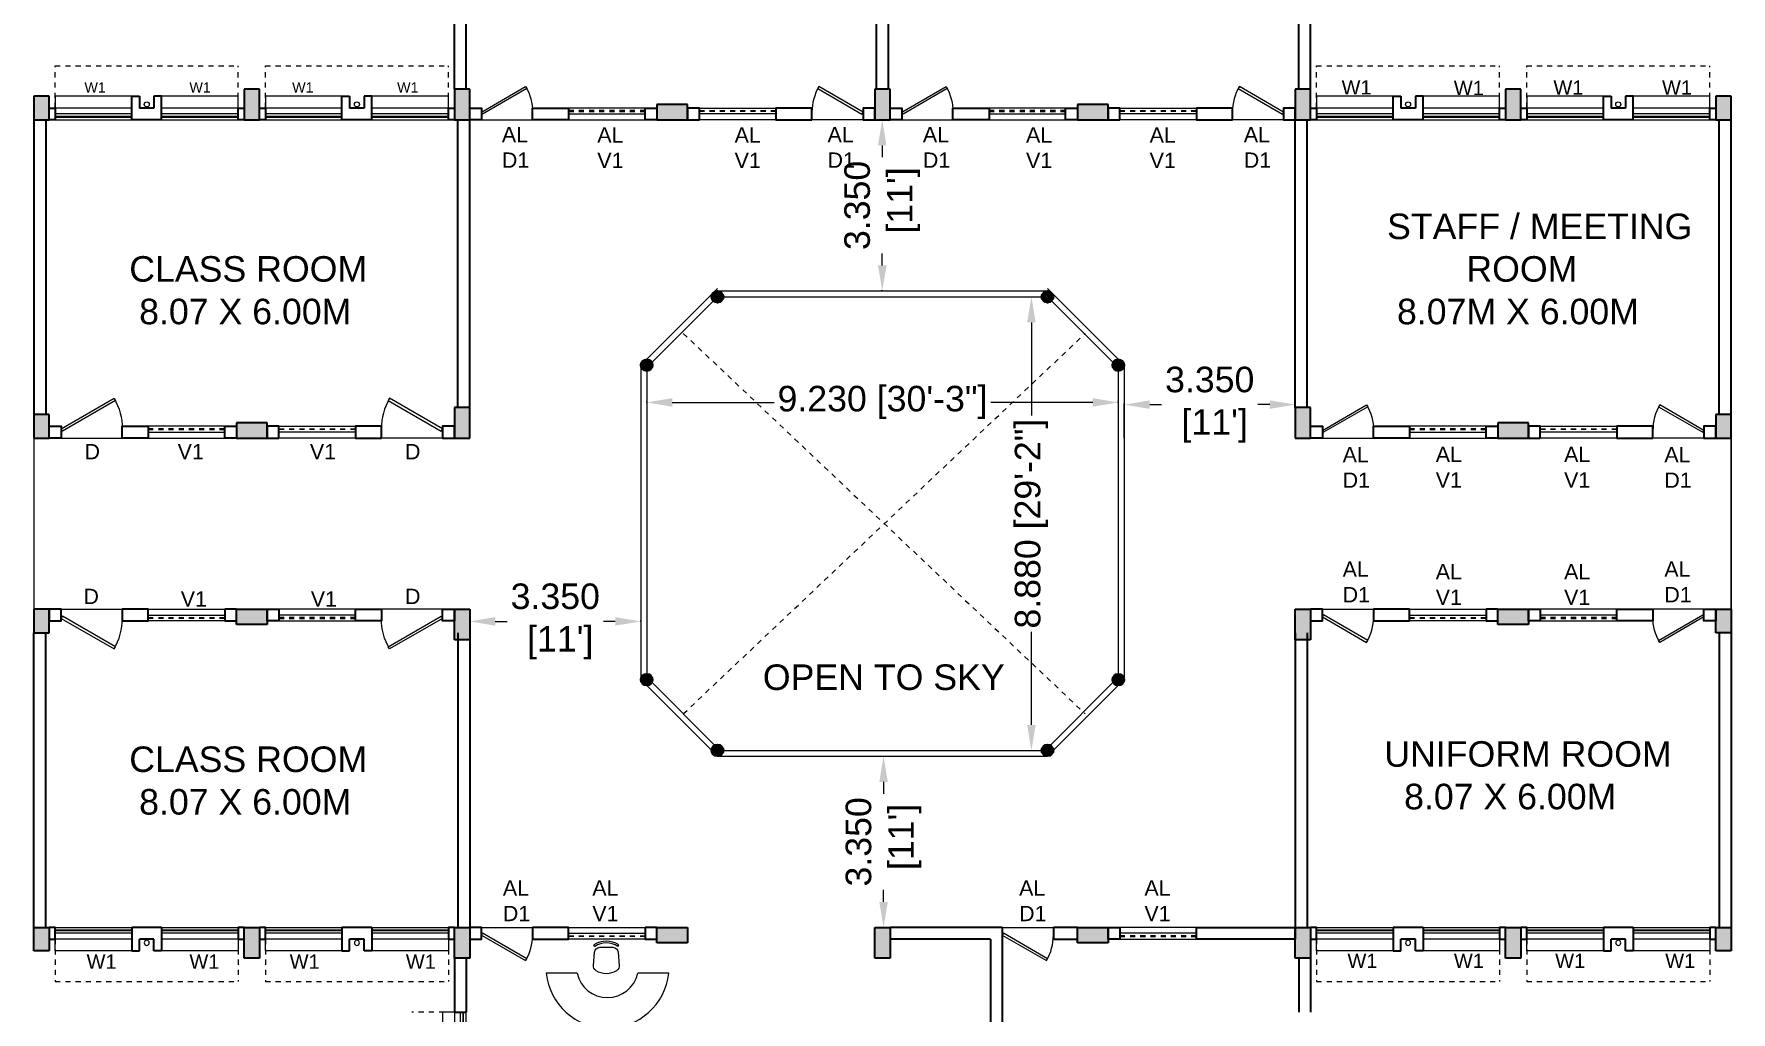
# Model space of a CAD drawing. Header units: millimetres. Extents: x 1898 to 3725, y 783 to 1532.
# Drawn here: x 3095.45 to 3128.67, y 1087.38 to 1106.53 of the extents above; entities that cross this region are included whole.
import ezdxf

# ---------------------------------------------------------------- set-up
doc = ezdxf.new("R2010")
doc.units = ezdxf.units.MM
for name, pattern in [('CENTER2', [1.125, 0.75, -0.125, 0.125, -0.125]), ('DASHED', [0.75, 0.5, -0.25]), ('DASHED2', [0.375, 0.25, -0.125])]:
    doc.linetypes.add(name, pattern=pattern)
doc.layers.get('0').update_dxf_attribs({"lineweight": 20})
doc.layers.get('Defpoints').update_dxf_attribs({"lineweight": 15})
for name, color, linetype, lineweight in [('CLL LEV.', 15, 'Continuous', 18), ('COL HATCH', 253, 'Continuous', 13), ('Column', 251, 'Continuous', 30), ('DIM', 6, 'Continuous', 18), ('Door', 54, 'Continuous', 18), ('expension joint', 248, 'Continuous', 18), ('Fixture', 44, 'Continuous', 13), ('Hatch', 43, 'Continuous', 13), ('PROJ.', 30, 'DASHED2', 15), ('TEXT', 7, 'Continuous', 15), ('TEXT 1', 3, 'Continuous', 20), ('Text-2', 180, 'Continuous', 25), ('Ventilator', 4, 'DASHED', 18), ('Wall', 7, 'Continuous', 30), ('Window', 150, 'Continuous', 15), ('Window-Wall', 7, 'Continuous', 18)]:
    doc.layers.add(name, color=color, linetype=linetype, lineweight=lineweight)
doc.styles.add('DIM', font='arial.ttf', dxfattribs={"height": 0.5})
doc.styles.add('L120', font='arial.ttf', dxfattribs={"height": 0.6})
doc.dimstyles.new('DIM', dxfattribs={"dimtxt": 0.5, "dimasz": 0.5, "dimexe": 0.02, "dimexo": 0, "dimgap": 0.1, "dimtad": 0, "dimdec": 3, "dimzin": 0, "dimdsep": 46, "dimtxsty": 'DIM', "dimcen": 0, "dimclrd": 251, "dimclre": 256, "dimclrt": 7, "dimadec": 0, "dimazin": 0, "dimtfac": 1, "dimtdec": 3, "dimtofl": 0, "dimtmove": 0, "dimatfit": 3, "dimfxl": 0, "dimtolj": 1, "dimtzin": 0, "dimlwd": -1, "dimlwe": -1, "dimarcsym": 0})

# ---------------------------------------------------------------- blocks, each defined once
blk = doc.blocks.new('WINDOW 1')
at = {"layer": 'CLL LEV.'}
for p, q in [((-0.23, 0), (-0.46, 0)), ((-0.46, 0), (-0.46, -1.5)), ((-0.46, -1.5), (-0.23, -1.5))]:
    blk.add_line(p, q, dxfattribs=at)
at = {"layer": 'Window'}
for p, q in [((-0.065, 0), (-0.065, -1.5)), ((-0.05, -1.5), (-0.05, 0))]:
    blk.add_line(p, q, dxfattribs=at)
at = {"layer": 'Window-Wall'}
for p, q in [((0, 0), (-0.23, 0)), ((-0.23, 0), (-0.23, -1.5)), ((-0.115, 0), (-0.115, -1.5)), ((0, -1.5), (0, 0)), ((-0.23, -1.5), (0, -1.5))]:
    blk.add_line(p, q, dxfattribs=at)
blk = doc.blocks.new('VENTILATOR')
at = {"layer": 'Ventilator', "ltscale": 0.02}
for p, q in [((-0.18, -1.5), (-0.18, 0)), ((-0.165, 0), (-0.165, -1.5))]:
    blk.add_line(p, q, dxfattribs=at)
at = {"layer": 'Window-Wall'}
for p, q in [((-0.23, 0), (0, 0)), ((-0.23, -1.5), (-0.23, 0)), ((-0.115, 0), (-0.115, -1.5)), ((0, 0), (0, -1.5)), ((-0.23, -1.5), (0, -1.5))]:
    blk.add_line(p, q, dxfattribs=at)
blk = doc.blocks.new('*U18')
for p, q in [((0, 0), (0, 6)), ((40, 0), (40, 6))]:
    blk.add_line(p, q)
blk.add_lwpolyline([(0, 0), (34.6, -20), (35.5, -18.5), (0.9, 1.5)], close=True)
blk.add_arc((0, 0), 40, 330, 360)
blk = doc.blocks.new('Door')
at = {"layer": 'Door'}
blk.add_line((0, 0.18), (1.199, 0.18), dxfattribs=at)
at = {"layer": 'Door', "xscale": 0.0299845412869386, "yscale": 0.0299845412869386, "zscale": 0.0299845412869386}
blk.add_blockref('*U18', (0, 0), dxfattribs=at)
blk = doc.blocks.new('SHAFT')
at = {"layer": 'Fixture'}
blk.add_circle((0.327, -0.302), 0.05, dxfattribs=at)
at = {"layer": 'Wall'}
for p, q in [((0.035, 0), (0.62, 0)), ((0.035, 0), (0.035, -0.46)), ((0.185, -0.46), (0.185, -0.23)), ((0.185, -0.23), (0.47, -0.23)), ((0.47, -0.46), (0.47, -0.23)), ((0.62, 0), (0.62, -0.46)), ((0.035, -0.46), (0.185, -0.46)), ((0.62, -0.46), (0.47, -0.46))]:
    blk.add_line(p, q, dxfattribs=at)
blk = doc.blocks.new('chair1')
for p, q in [((527, 224), (556, 243)), ((527, -224), (556, -243))]:
    blk.add_line(p, q)
blk.add_lwpolyline([(58, 204, -0.283804), (155, 253), (416, 230, -0.389031), (510, 127), (510, -127, -0.389031), (416, -230), (155, -253, -0.283804), (58, -204)], format="xyb")
for centre, radius, start, end in [((390, 0), 390, 148.3892, 211.6108), ((201, 0), 396, 325.6197, 34.3803), ((201, 0), 430, 325.6197, 34.3803)]:
    blk.add_arc(centre, radius, start, end)
blk = doc.blocks.new('rec table')
at = {"layer": 'Fixture', "linetype": 'CENTER2'}
blk.add_line((12601.896, -1085.319), (12601.289, -1085.319), dxfattribs=at)
at = {"layer": 'Fixture'}
blk.add_line((12603.689, -1085.319), (12603.082, -1085.319), dxfattribs=at)
for radius, start, end in [(1.207, 186.2001, 353.7999), (0.607, 192.4007, 347.5993)]:
    blk.add_arc((12602.489, -1085.188), radius, start, end, dxfattribs=at)
at = {"layer": 'Fixture', "xscale": 0.001000000000426, "yscale": 0.001000000000426, "zscale": 0.001000000000426, "rotation": 90}
blk.add_blockref('chair1', (12602.467, -1085.321), dxfattribs=at)
blk = doc.blocks.new('*D468')
at = {"layer": 'Defpoints', "color": 0, "lineweight": 15, "transparency": 16777216}
for p in [(3116.785, 1099.272), (3116.785, 1098.617), (3120.135, 1098.617)]:
    blk.add_point(p, dxfattribs=at)
at = {"layer": 'DIM', "transparency": 16777216}
for p, q in [((3116.785, 1098.617), (3116.785, 1099.292)), ((3120.135, 1098.617), (3120.135, 1099.292))]:
    blk.add_line(p, q, dxfattribs=at)
at = {"layer": 'DIM', "color": 251, "transparency": 16777216}
for p, q in [((3117.285, 1099.272), (3117.517, 1099.272)), ((3119.635, 1099.272), (3119.403, 1099.272))]:
    blk.add_line(p, q, dxfattribs=at)
at = {"layer": 'DIM', "color": 251, "lineweight": 15, "transparency": 16777216}
for points in [[(3117.285, 1099.355), (3117.285, 1099.188), (3116.785, 1099.272)], [(3119.635, 1099.355), (3119.635, 1099.188), (3120.135, 1099.272)]]:
    blk.add_solid(points, dxfattribs=at)
at = {"layer": 'DIM', "color": 7, "transparency": 16777216, "insert": (3118.46, 1099.272), "char_height": 0.5, "attachment_point": 5, "style": 'DIM'}
blk.add_mtext("\\A1;3.350\\P [11']", dxfattribs=at)
blk = doc.blocks.new('*D469')
at = {"layer": 'Defpoints', "color": 0, "lineweight": 15, "transparency": 16777216}
for p in [(3103.975, 1095.028), (3107.325, 1095.028), (3107.325, 1095.028)]:
    blk.add_point(p, dxfattribs=at)
at = {"layer": 'DIM', "transparency": 16777216}
for p, q in [((3103.975, 1095.028), (3103.975, 1095.048)), ((3107.325, 1095.028), (3107.325, 1095.048))]:
    blk.add_line(p, q, dxfattribs=at)
at = {"layer": 'DIM', "color": 251, "transparency": 16777216}
for p, q in [((3104.475, 1095.028), (3104.707, 1095.028)), ((3106.825, 1095.028), (3106.593, 1095.028))]:
    blk.add_line(p, q, dxfattribs=at)
at = {"layer": 'DIM', "color": 251, "lineweight": 15, "transparency": 16777216}
for points in [[(3104.475, 1095.111), (3104.475, 1094.945), (3103.975, 1095.028)], [(3106.825, 1095.111), (3106.825, 1094.945), (3107.325, 1095.028)]]:
    blk.add_solid(points, dxfattribs=at)
at = {"layer": 'DIM', "color": 7, "transparency": 16777216, "insert": (3105.65, 1095.028), "char_height": 0.5, "attachment_point": 5, "style": 'DIM'}
blk.add_mtext("\\A1;3.350\\P [11']", dxfattribs=at)
blk = doc.blocks.new('*D470')
at = {"layer": 'Defpoints', "color": 0, "lineweight": 15, "transparency": 16777216}
for p in [(3112.05, 1104.847), (3112.055, 1104.847), (3112.055, 1101.497)]:
    blk.add_point(p, dxfattribs=at)
at = {"layer": 'DIM', "transparency": 16777216}
for p, q in [((3112.055, 1104.847), (3112.03, 1104.847)), ((3112.055, 1101.497), (3112.03, 1101.497))]:
    blk.add_line(p, q, dxfattribs=at)
at = {"layer": 'DIM', "color": 251, "transparency": 16777216}
for p, q in [((3112.05, 1104.347), (3112.05, 1104.115)), ((3112.05, 1101.997), (3112.05, 1102.23))]:
    blk.add_line(p, q, dxfattribs=at)
at = {"layer": 'DIM', "color": 251, "lineweight": 15, "transparency": 16777216}
for points in [[(3111.967, 1104.347), (3112.134, 1104.347), (3112.05, 1104.847)], [(3111.967, 1101.997), (3112.134, 1101.997), (3112.05, 1101.497)]]:
    blk.add_solid(points, dxfattribs=at)
at = {"layer": 'DIM', "color": 7, "transparency": 16777216, "insert": (3112.05, 1103.172), "char_height": 0.5, "attachment_point": 5, "rotation": 90, "style": 'DIM'}
blk.add_mtext("\\A1;3.350\\P [11']", dxfattribs=at)
blk = doc.blocks.new('*D471')
at = {"layer": 'Defpoints', "color": 0, "lineweight": 15, "transparency": 16777216}
for p in [(3112.055, 1092.387), (3112.055, 1089.037), (3112.076, 1089.037)]:
    blk.add_point(p, dxfattribs=at)
at = {"layer": 'DIM', "transparency": 16777216}
for p, q in [((3112.055, 1092.387), (3112.096, 1092.387)), ((3112.055, 1089.037), (3112.096, 1089.037))]:
    blk.add_line(p, q, dxfattribs=at)
at = {"layer": 'DIM', "color": 251, "transparency": 16777216}
for p, q in [((3112.076, 1091.887), (3112.076, 1091.655)), ((3112.076, 1089.537), (3112.076, 1089.77))]:
    blk.add_line(p, q, dxfattribs=at)
at = {"layer": 'DIM', "color": 251, "lineweight": 15, "transparency": 16777216}
for points in [[(3111.993, 1091.887), (3112.159, 1091.887), (3112.076, 1092.387)], [(3111.993, 1089.537), (3112.159, 1089.537), (3112.076, 1089.037)]]:
    blk.add_solid(points, dxfattribs=at)
at = {"layer": 'DIM', "color": 7, "transparency": 16777216, "insert": (3112.076, 1090.712), "char_height": 0.5, "attachment_point": 5, "rotation": 90, "style": 'DIM'}
blk.add_mtext("\\A1;3.350\\P [11']", dxfattribs=at)
blk = doc.blocks.new('*D472')
at = {"layer": 'Defpoints', "color": 0, "lineweight": 15, "transparency": 16777216}
for p in [(3114.97, 1101.382), (3114.97, 1101.382), (3114.97, 1092.502)]:
    blk.add_point(p, dxfattribs=at)
at = {"layer": 'DIM', "transparency": 16777216}
for p, q in [((3114.97, 1101.382), (3114.99, 1101.382)), ((3114.97, 1092.502), (3114.99, 1092.502))]:
    blk.add_line(p, q, dxfattribs=at)
at = {"layer": 'DIM', "color": 251, "transparency": 16777216}
for p, q in [((3114.97, 1100.882), (3114.97, 1099.06)), ((3114.97, 1093.002), (3114.97, 1094.824))]:
    blk.add_line(p, q, dxfattribs=at)
at = {"layer": 'DIM', "color": 251, "lineweight": 15, "transparency": 16777216}
for points in [[(3114.887, 1100.882), (3115.053, 1100.882), (3114.97, 1101.382)], [(3114.887, 1093.002), (3115.053, 1093.002), (3114.97, 1092.502)]]:
    blk.add_solid(points, dxfattribs=at)
at = {"layer": 'DIM', "color": 7, "transparency": 16777216, "insert": (3114.97, 1096.942), "char_height": 0.5, "attachment_point": 5, "rotation": 90, "style": 'DIM'}
blk.add_mtext('\\A1;8.880 [29\'-2"]', dxfattribs=at)
blk = doc.blocks.new('*D473')
at = {"layer": 'Defpoints', "color": 0, "lineweight": 15, "transparency": 16777216}
for p in [(3107.44, 1099.314), (3116.67, 1099.314), (3116.67, 1099.314)]:
    blk.add_point(p, dxfattribs=at)
at = {"layer": 'DIM', "transparency": 16777216}
for p, q in [((3107.44, 1099.314), (3107.44, 1099.334)), ((3116.67, 1099.314), (3116.67, 1099.334))]:
    blk.add_line(p, q, dxfattribs=at)
at = {"layer": 'DIM', "color": 251, "transparency": 16777216}
for p, q in [((3107.94, 1099.314), (3109.937, 1099.314)), ((3116.17, 1099.314), (3114.173, 1099.314))]:
    blk.add_line(p, q, dxfattribs=at)
at = {"layer": 'DIM', "color": 251, "lineweight": 15, "transparency": 16777216}
for points in [[(3107.94, 1099.398), (3107.94, 1099.231), (3107.44, 1099.314)], [(3116.17, 1099.398), (3116.17, 1099.231), (3116.67, 1099.314)]]:
    blk.add_solid(points, dxfattribs=at)
at = {"layer": 'DIM', "color": 7, "transparency": 16777216, "insert": (3112.055, 1099.314), "char_height": 0.5, "attachment_point": 5, "style": 'DIM'}
blk.add_mtext('\\A1;9.230 [30\'-3"]', dxfattribs=at)
blk = doc.blocks.new('CU')
at = {"layer": 'COL HATCH', "linetype": 'CENTER2'}
h = blk.add_hatch(color=256, dxfattribs=at)
h.dxf.hatch_style = 1
h.paths.add_polyline_path([(0, 0.035), (0, -0.265), (0.46, -0.265), (0.46, 0.035)])
at = {"layer": 'Column', "linetype": 'CENTER2'}
blk.add_lwpolyline([(0, 0.035), (0, -0.265), (0.46, -0.265), (0.46, 0.035), (0, 0.035)], dxfattribs=at)
blk = doc.blocks.new('C2')
at = {"layer": 'COL HATCH'}
h = blk.add_hatch(color=256, dxfattribs=at)
h.dxf.hatch_style = 1
h.paths.add_polyline_path([(0.3, 0), (0, 0), (0, -0.6), (0.3, -0.6)])
at = {"layer": 'Column'}
for p, q in [((0, 0), (0, -0.6)), ((0.3, 0), (0, 0)), ((0.3, -0.6), (0.3, 0)), ((0, -0.6), (0.3, -0.6))]:
    blk.add_line(p, q, dxfattribs=at)

msp = doc.modelspace()

# ---------------------------------------------------------------- hatches: boundary and pattern name
at = {"layer": 'Hatch'}
h = msp.add_hatch(color=7, dxfattribs=at)
h.dxf.hatch_style = 1
edge = h.paths.add_edge_path()
edge.add_arc((3108.825, 1101.3822), 0.115, 0, 360)
h = msp.add_hatch(color=7, dxfattribs=at)
h.dxf.hatch_style = 1
edge = h.paths.add_edge_path()
edge.add_arc((3115.285, 1101.3822), 0.115, 0, 360)
h = msp.add_hatch(color=7, dxfattribs=at)
h.dxf.hatch_style = 1
edge = h.paths.add_edge_path()
edge.add_arc((3107.44, 1100.0449), 0.115, 0, 360)
h = msp.add_hatch(color=7, dxfattribs=at)
h.dxf.hatch_style = 1
edge = h.paths.add_edge_path()
edge.add_arc((3116.67, 1100.0449), 0.115, 0, 360)
h = msp.add_hatch(color=7, dxfattribs=at)
h.dxf.hatch_style = 1
edge = h.paths.add_edge_path()
edge.add_arc((3107.44, 1093.8874), 0.115, 0, 360)
h = msp.add_hatch(color=7, dxfattribs=at)
h.dxf.hatch_style = 1
edge = h.paths.add_edge_path()
edge.add_arc((3116.67, 1093.8874), 0.115, 0, 360)
h = msp.add_hatch(color=7, dxfattribs=at)
h.dxf.hatch_style = 1
edge = h.paths.add_edge_path()
edge.add_arc((3108.825, 1092.5024), 0.115, 0, 360)
h = msp.add_hatch(color=7, dxfattribs=at)
h.dxf.hatch_style = 1
edge = h.paths.add_edge_path()
edge.add_arc((3115.285, 1092.5024), 0.115, 0, 360)

# ---------------------------------------------------------------- linework, layer by layer
at = {"layer": 'Column'}
for centre in [(3108.825, 1101.3822), (3115.285, 1101.3822), (3107.44, 1100.0449), (3116.67, 1100.0449), (3107.44, 1093.8874), (3116.67, 1093.8874), (3108.825, 1092.5024), (3115.285, 1092.5024)]:
    msp.add_circle(centre, 0.115, dxfattribs=at)
at = {"layer": 'DIM'}
for p, q in [((3107.325, 1100.0449), (3108.825, 1101.5449)), ((3107.44, 1099.9972), (3108.8727, 1101.4299)), ((3108.825, 1101.4972), (3115.285, 1101.4972)), ((3108.8727, 1101.3822), (3115.2374, 1101.3822)), ((3115.2374, 1101.4299), (3116.67, 1099.9972)), ((3115.285, 1101.5449), (3116.785, 1100.0449)), ((3107.325, 1100.0449), (3107.325, 1093.8874)), ((3107.44, 1099.9972), (3107.44, 1093.9351)), ((3116.67, 1099.9972), (3116.67, 1093.9351)), ((3116.785, 1100.0449), (3116.785, 1093.8874)), ((3107.44, 1093.9351), (3108.8727, 1092.5024)), ((3115.2374, 1092.5024), (3116.67, 1093.9351)), ((3107.325, 1093.8874), (3108.825, 1092.3874)), ((3115.285, 1092.3874), (3116.785, 1093.8874)), ((3108.825, 1092.3874), (3115.285, 1092.3874)), ((3108.8727, 1092.5024), (3115.2374, 1092.5024))]:
    msp.add_line(p, q, dxfattribs=at)
at = {"layer": 'expension joint'}
for p, q in [((3095.445, 1098.6174), (3095.445, 1095.2674)), ((3128.665, 1098.6174), (3128.665, 1095.2674)), ((3128.665, 1095.2674), (3128.665, 1098.6174))]:
    msp.add_line(p, q, dxfattribs=at)
at = {"layer": 'Hatch', "linetype": 'DASHED', "ltscale": 0.05}
for p, q in [((3108.1563, 1093.217), (3116.0237, 1100.6644)), ((3108.1563, 1100.6644), (3116.0237, 1093.217))]:
    msp.add_line(p, q, dxfattribs=at)
at = {"layer": 'PROJ.', "ltscale": 0.05}
for p, q in [((3095.86, 1105.9075), (3099.445, 1105.9075)), ((3095.86, 1105.0774), (3095.86, 1105.9075)), ((3099.445, 1105.0774), (3099.445, 1105.9075)), ((3099.975, 1105.9075), (3103.56, 1105.9075)), ((3099.975, 1105.0774), (3099.975, 1105.9075)), ((3103.56, 1105.0774), (3103.56, 1105.9075)), ((3120.55, 1105.9075), (3124.135, 1105.9075)), ((3120.55, 1105.0775), (3120.55, 1105.9075)), ((3124.135, 1105.0775), (3124.135, 1105.9075)), ((3124.665, 1105.9075), (3128.25, 1105.9075)), ((3124.665, 1105.0774), (3124.665, 1105.9075)), ((3128.25, 1105.0774), (3128.25, 1105.9075)), ((3095.86, 1088.8075), (3095.86, 1087.9774)), ((3099.445, 1088.8075), (3099.445, 1087.9774)), ((3099.975, 1088.8075), (3099.975, 1087.9774)), ((3103.56, 1088.8075), (3103.56, 1087.9774)), ((3120.55, 1088.8074), (3120.55, 1087.9774)), ((3124.135, 1088.8074), (3124.135, 1087.9774)), ((3124.665, 1088.8074), (3124.665, 1087.9774)), ((3128.25, 1088.8074), (3128.25, 1087.9774)), ((3095.86, 1087.9774), (3099.445, 1087.9774)), ((3099.975, 1087.9774), (3103.56, 1087.9774)), ((3120.55, 1087.9774), (3124.135, 1087.9774)), ((3124.665, 1087.9774), (3128.25, 1087.9774)), ((3103.675, 1087.38), (3102.845, 1087.38))]:
    msp.add_line(p, q, dxfattribs=at)
at = {"layer": 'Wall'}
for p, q in [((3103.675, 1105.4474), (3103.675, 1111.1474)), ((3103.905, 1105.4474), (3103.905, 1111.1474)), ((3120.205, 1105.4474), (3120.205, 1111.1474)), ((3120.435, 1105.4474), (3120.435, 1111.1474)), ((3111.94, 1105.4474), (3111.94, 1109.5324)), ((3111.94, 1105.4474), (3111.94, 1109.5324)), ((3112.17, 1105.4474), (3112.17, 1109.5324)), ((3112.17, 1105.4474), (3112.17, 1109.5324)), ((3095.445, 1104.8474), (3095.445, 1099.0774)), ((3095.675, 1104.8474), (3095.675, 1099.0774)), ((3103.745, 1099.2174), (3103.745, 1104.8474)), ((3103.975, 1099.2174), (3103.975, 1104.8474)), ((3120.135, 1099.2174), (3120.135, 1104.8475)), ((3120.365, 1099.2174), (3120.365, 1104.8475)), ((3128.435, 1099.0774), (3128.435, 1104.8474)), ((3128.665, 1099.0774), (3128.665, 1104.8474)), ((3095.445, 1089.0375), (3095.445, 1094.8074)), ((3095.675, 1089.0375), (3095.675, 1094.8074)), ((3103.745, 1094.8074), (3103.745, 1089.0374)), ((3103.975, 1094.8074), (3103.975, 1089.0374)), ((3120.135, 1094.8074), (3120.135, 1089.0374)), ((3120.365, 1094.8074), (3120.365, 1089.0374)), ((3128.435, 1094.8074), (3128.435, 1089.0374)), ((3128.665, 1094.8074), (3128.665, 1089.0374)), ((3114.4, 1089.0374), (3112.205, 1089.0374)), ((3114.4, 1089.0374), (3114.4, 1086.81)), ((3114.17, 1088.8078), (3112.205, 1088.8078)), ((3114.17, 1088.8078), (3114.17, 1086.58)), ((3103.675, 1088.4375), (3103.675, 1087.38)), ((3103.905, 1088.4375), (3103.905, 1087.38)), ((3120.205, 1088.4374), (3120.205, 1087.3799)), ((3120.435, 1088.4374), (3120.435, 1087.3799)), ((3103.675, 1087.38), (3103.905, 1087.38))]:
    msp.add_line(p, q, dxfattribs=at)
for points in [[(3095.86, 1105.0774), (3095.86, 1104.8474), (3095.745, 1104.8474), (3095.745, 1105.0774), (3095.86, 1105.0774)], [(3095.86, 1105.0774), (3095.86, 1104.8474), (3095.745, 1104.8474), (3095.745, 1105.0774), (3095.86, 1105.0774)], [(3099.56, 1105.0774), (3099.56, 1104.8474), (3099.445, 1104.8474), (3099.445, 1105.0774), (3099.56, 1105.0774)], [(3099.975, 1105.0774), (3099.975, 1104.8474), (3099.86, 1104.8474), (3099.86, 1105.0774), (3099.975, 1105.0774)], [(3103.675, 1105.0774), (3103.675, 1104.8474), (3103.56, 1104.8474), (3103.56, 1105.0774), (3103.675, 1105.0774)], [(3103.975, 1104.8474), (3103.975, 1105.0774), (3104.205, 1105.0774), (3104.205, 1104.8474), (3103.975, 1104.8474)], [(3107.41, 1104.8474), (3107.41, 1105.0774), (3107.64, 1105.0774), (3107.64, 1104.8474), (3107.41, 1104.8474)], [(3108.47, 1104.8474), (3108.47, 1105.0774), (3108.24, 1105.0774), (3108.24, 1104.8474), (3108.47, 1104.8474)], [(3111.905, 1104.8474), (3111.905, 1105.0774), (3111.675, 1105.0774), (3111.675, 1104.8474), (3111.905, 1104.8474)], [(3112.205, 1104.8474), (3112.205, 1105.0774), (3112.435, 1105.0774), (3112.435, 1104.8474), (3112.205, 1104.8474)], [(3115.64, 1104.8474), (3115.64, 1105.0774), (3115.87, 1105.0774), (3115.87, 1104.8474), (3115.64, 1104.8474)], [(3116.7, 1104.8474), (3116.7, 1105.0774), (3116.47, 1105.0774), (3116.47, 1104.8474), (3116.7, 1104.8474)], [(3120.135, 1104.8474), (3120.135, 1105.0774), (3119.905, 1105.0774), (3119.905, 1104.8474), (3120.135, 1104.8474)], [(3120.55, 1105.0775), (3120.55, 1104.8475), (3120.435, 1104.8475), (3120.435, 1105.0775), (3120.55, 1105.0775)], [(3120.55, 1105.0774), (3120.55, 1104.8474), (3120.435, 1104.8474), (3120.435, 1105.0774), (3120.55, 1105.0774)], [(3124.25, 1105.0774), (3124.25, 1104.8474), (3124.135, 1104.8474), (3124.135, 1105.0774), (3124.25, 1105.0774)], [(3124.665, 1105.0774), (3124.665, 1104.8474), (3124.55, 1104.8474), (3124.55, 1105.0774), (3124.665, 1105.0774)], [(3128.365, 1105.0774), (3128.365, 1104.8474), (3128.25, 1104.8474), (3128.25, 1105.0774), (3128.365, 1105.0774)], [(3095.745, 1098.6174), (3095.745, 1098.8474), (3095.975, 1098.8474), (3095.975, 1098.6174), (3095.745, 1098.6174)], [(3099.18, 1098.6174), (3099.18, 1098.8474), (3099.41, 1098.8474), (3099.41, 1098.6174), (3099.18, 1098.6174)], [(3100.24, 1098.6174), (3100.24, 1098.8474), (3100.01, 1098.8474), (3100.01, 1098.6174), (3100.24, 1098.6174)], [(3103.675, 1098.6174), (3103.675, 1098.8474), (3103.445, 1098.8474), (3103.445, 1098.6174), (3103.675, 1098.6174)], [(3120.435, 1098.6175), (3120.435, 1098.8475), (3120.665, 1098.8475), (3120.665, 1098.6175), (3120.435, 1098.6175)], [(3123.87, 1098.6175), (3123.87, 1098.8475), (3124.1, 1098.8475), (3124.1, 1098.6175), (3123.87, 1098.6175)], [(3124.93, 1098.6175), (3124.93, 1098.8475), (3124.7, 1098.8475), (3124.7, 1098.6175), (3124.93, 1098.6175)], [(3128.365, 1098.6175), (3128.365, 1098.8475), (3128.135, 1098.8475), (3128.135, 1098.6175), (3128.365, 1098.6175)], [(3095.745, 1095.2674), (3095.745, 1095.0374), (3095.975, 1095.0374), (3095.975, 1095.2674), (3095.745, 1095.2674)], [(3099.18, 1095.2674), (3099.18, 1095.0374), (3099.41, 1095.0374), (3099.41, 1095.2674), (3099.18, 1095.2674)], [(3100.24, 1095.2674), (3100.24, 1095.0374), (3100.01, 1095.0374), (3100.01, 1095.2674), (3100.24, 1095.2674)], [(3103.675, 1095.2674), (3103.675, 1095.0374), (3103.445, 1095.0374), (3103.445, 1095.2674), (3103.675, 1095.2674)], [(3120.435, 1095.2674), (3120.435, 1095.0374), (3120.665, 1095.0374), (3120.665, 1095.2674), (3120.435, 1095.2674)], [(3123.87, 1095.2674), (3123.87, 1095.0374), (3124.1, 1095.0374), (3124.1, 1095.2674), (3123.87, 1095.2674)], [(3124.93, 1095.2674), (3124.93, 1095.0374), (3124.7, 1095.0374), (3124.7, 1095.2674), (3124.93, 1095.2674)], [(3128.365, 1095.2674), (3128.365, 1095.0374), (3128.135, 1095.0374), (3128.135, 1095.2674), (3128.365, 1095.2674)], [(3095.86, 1088.8075), (3095.86, 1089.0375), (3095.745, 1089.0375), (3095.745, 1088.8075), (3095.86, 1088.8075)], [(3095.86, 1088.8075), (3095.86, 1089.0375), (3095.745, 1089.0375), (3095.745, 1088.8075), (3095.86, 1088.8075)], [(3099.56, 1088.8075), (3099.56, 1089.0375), (3099.445, 1089.0375), (3099.445, 1088.8075), (3099.56, 1088.8075)], [(3099.975, 1088.8075), (3099.975, 1089.0375), (3099.86, 1089.0375), (3099.86, 1088.8075), (3099.975, 1088.8075)], [(3103.675, 1088.8075), (3103.675, 1089.0375), (3103.56, 1089.0375), (3103.56, 1088.8075), (3103.675, 1088.8075)], [(3103.975, 1089.0374), (3103.975, 1088.8074), (3104.205, 1088.8074), (3104.205, 1089.0374), (3103.975, 1089.0374)], [(3107.41, 1089.0374), (3107.41, 1088.8074), (3107.64, 1088.8074), (3107.64, 1089.0374), (3107.41, 1089.0374)], [(3116.7, 1089.0374), (3116.7, 1088.8074), (3116.47, 1088.8074), (3116.47, 1089.0374), (3116.7, 1089.0374)], [(3120.135, 1089.0374), (3120.135, 1088.8074), (3118.2, 1088.8074), (3118.2, 1089.0374), (3120.135, 1089.0374)], [(3120.55, 1088.8074), (3120.55, 1089.0374), (3120.435, 1089.0374), (3120.435, 1088.8074), (3120.55, 1088.8074)], [(3120.55, 1088.8074), (3120.55, 1089.0374), (3120.435, 1089.0374), (3120.435, 1088.8074), (3120.55, 1088.8074)], [(3124.25, 1088.8074), (3124.25, 1089.0374), (3124.135, 1089.0374), (3124.135, 1088.8074), (3124.25, 1088.8074)], [(3124.665, 1088.8074), (3124.665, 1089.0374), (3124.55, 1089.0374), (3124.55, 1088.8074), (3124.665, 1088.8074)], [(3128.365, 1088.8074), (3128.365, 1089.0374), (3128.25, 1089.0374), (3128.25, 1088.8074), (3128.365, 1088.8074)]]:
    msp.add_lwpolyline(points, dxfattribs=at)
for points in [[(3105.205, 1104.8472), (3105.205, 1105.0774), (3105.91, 1105.0774), (3105.91, 1104.8472)], [(3110.675, 1104.8472), (3110.675, 1105.0774), (3109.97, 1105.0774), (3109.97, 1104.8472)], [(3113.435, 1104.8472), (3113.435, 1105.0774), (3114.14, 1105.0774), (3114.14, 1104.8472)], [(3118.905, 1104.8472), (3118.905, 1105.0774), (3118.2, 1105.0774), (3118.2, 1104.8472)], [(3097.1744, 1098.6172), (3097.1744, 1098.8474), (3097.68, 1098.8474), (3097.68, 1098.6172)], [(3102.2456, 1098.6172), (3102.2456, 1098.8474), (3101.74, 1098.8474), (3101.74, 1098.6172)], [(3121.665, 1098.6173), (3121.665, 1098.8475), (3122.37, 1098.8475), (3122.37, 1098.6173)], [(3127.135, 1098.6173), (3127.135, 1098.8475), (3126.43, 1098.8475), (3126.43, 1098.6173)], [(3097.1744, 1095.2676), (3097.1744, 1095.0374), (3097.68, 1095.0374), (3097.68, 1095.2676)], [(3102.2456, 1095.2676), (3102.2456, 1095.0374), (3101.74, 1095.0374), (3101.74, 1095.2676)], [(3121.665, 1095.2676), (3121.665, 1095.0374), (3122.37, 1095.0374), (3122.37, 1095.2676)], [(3127.135, 1095.2676), (3127.135, 1095.0374), (3126.43, 1095.0374), (3126.43, 1095.2676)], [(3105.205, 1089.0376), (3105.205, 1088.8074), (3105.91, 1088.8074), (3105.91, 1089.0376)], [(3115.4, 1089.0374), (3115.4, 1088.8072), (3115.87, 1088.8071), (3115.87, 1089.0374)]]:
    msp.add_lwpolyline(points, close=True, dxfattribs=at)

# ---------------------------------------------------------------- block references
at = {"layer": 'Column', "linetype": 'CENTER2', "rotation": 270}
for p in [(3095.71, 1105.3074), (3128.63, 1105.3074), (3095.71, 1099.0774), (3128.63, 1099.0774), (3095.71, 1095.2674)]:
    msp.add_blockref('CU', p, dxfattribs=at)
at = {"layer": 'Column', "color": 5}
for p in [(3099.56, 1105.4474), (3103.675, 1105.4474), (3111.905, 1105.4474), (3120.135, 1105.4474), (3124.25, 1105.4474), (3103.675, 1099.2174), (3120.135, 1099.2174)]:
    msp.add_blockref('C2', p, dxfattribs=at)
at = {"layer": 'Column', "color": 5, "rotation": 270}
for p in [(3108.24, 1105.1474), (3116.47, 1105.1474), (3100.01, 1098.9174), (3124.7, 1098.9175)]:
    msp.add_blockref('C2', p, dxfattribs=at)
at = {"layer": 'Column', "color": 5, "xscale": -1}
for p, rotation in [((3100.01, 1094.9674), 270), ((3103.675, 1094.6674), 180), ((3120.135, 1094.6674), 180), ((3124.7, 1094.9674), 270), ((3099.56, 1088.4375), 180), ((3103.675, 1088.4375), 180), ((3108.24, 1088.7374), 270), ((3111.905, 1088.4374), 180), ((3116.47, 1088.7374), 270), ((3120.135, 1088.4374), 180), ((3124.25, 1088.4374), 180)]:
    msp.add_blockref('C2', p, dxfattribs=dict(at, rotation=rotation))
at = {"layer": 'Column', "linetype": 'CENTER2', "xscale": -1, "rotation": 270}
for p in [(3128.63, 1094.8074), (3095.71, 1088.5775), (3128.63, 1088.5775)]:
    msp.add_blockref('CU', p, dxfattribs=at)
at = {"layer": 'expension joint', "color": 3}
msp.add_blockref('rec table', (-9495.8185, 2173.4586), dxfattribs=at)
at = {"layer": 'Wall'}
for name, p, rotation in [('WINDOW 1', (3097.36, 1104.8474), 270), ('SHAFT', (3097.98, 1104.8474), 180), ('WINDOW 1', (3099.445, 1104.8474), 270), ('WINDOW 1', (3101.475, 1104.8474), 270), ('SHAFT', (3102.095, 1104.8474), 180), ('WINDOW 1', (3103.56, 1104.8474), 270), ('WINDOW 1', (3122.05, 1104.8474), 270), ('SHAFT', (3122.67, 1104.8474), 180), ('WINDOW 1', (3124.135, 1104.8474), 270), ('WINDOW 1', (3126.165, 1104.8474), 270), ('SHAFT', (3126.785, 1104.8474), 180), ('WINDOW 1', (3128.25, 1104.8474), 270), ('VENTILATOR', (3109.97, 1104.8474), 270), ('VENTILATOR', (3118.2, 1104.8474), 270), ('Door', (3103.445, 1098.7971), 180), ('VENTILATOR', (3101.74, 1098.6174), 270), ('VENTILATOR', (3126.43, 1098.6175), 270), ('VENTILATOR', (3097.68, 1095.2674), 90), ('VENTILATOR', (3122.37, 1095.2674), 90), ('VENTILATOR', (3105.91, 1089.0374), 90)]:
    msp.add_blockref(name, p, dxfattribs=dict(at, rotation=rotation))
at = {"layer": 'Wall', "rotation": 180}
for p, xscale, yscale, zscale in [((3104.205, 1104.9974), -0.8337629634143013, 0.8337629634142445, 0.8337629634142241), ((3111.675, 1104.9974), 0.8337629634152108, 0.8337629634152108, 0.8337629634152108), ((3112.435, 1104.9974), -0.8337629634143013, 0.8337629634142445, 0.8337629634142241), ((3119.905, 1104.9974), 0.8337629634152108, 0.8337629634152108, 0.8337629634152108), ((3120.665, 1098.7673), -0.8337629634143013, 0.8337629634142445, 0.8337629634142241), ((3128.135, 1098.7673), 0.8337629634152108, 0.8337629634152108, 0.8337629634152108)]:
    msp.add_blockref('Door', p, dxfattribs=dict(at, xscale=xscale, yscale=yscale, zscale=zscale))
at = {"layer": 'Wall', "xscale": -1}
for name, p, rotation in [('VENTILATOR', (3105.91, 1104.8474), 90), ('VENTILATOR', (3114.14, 1104.8474), 90), ('Door', (3095.975, 1098.7971), 180), ('VENTILATOR', (3097.68, 1098.6174), 90), ('VENTILATOR', (3122.37, 1098.6175), 90), ('VENTILATOR', (3101.74, 1095.2674), 270), ('VENTILATOR', (3126.43, 1095.2674), 270), ('WINDOW 1', (3097.36, 1089.0375), 270), ('WINDOW 1', (3099.445, 1089.0375), 270), ('WINDOW 1', (3101.475, 1089.0375), 270), ('WINDOW 1', (3103.56, 1089.0375), 270), ('VENTILATOR', (3118.2, 1089.0374), 270), ('WINDOW 1', (3122.05, 1089.0374), 270), ('WINDOW 1', (3124.135, 1089.0374), 270), ('WINDOW 1', (3126.165, 1089.0374), 270), ('WINDOW 1', (3128.25, 1089.0374), 270)]:
    msp.add_blockref(name, p, dxfattribs=dict(at, rotation=rotation))
at = {"layer": 'Wall'}
for name, p in [('Door', (3095.975, 1095.0877)), ('WINDOW 1', (3103.905, 1087.38))]:
    msp.add_blockref(name, p, dxfattribs=at)
at = {"layer": 'Wall', "xscale": -1}
for name, p in [('Door', (3103.445, 1095.0877)), ('SHAFT', (3097.98, 1089.0375)), ('SHAFT', (3102.095, 1089.0375)), ('SHAFT', (3122.67, 1089.0374)), ('SHAFT', (3126.785, 1089.0374))]:
    msp.add_blockref(name, p, dxfattribs=at)
at = {"layer": 'Wall', "yscale": 0.8337629634143013}
for p, xscale, zscale in [((3120.665, 1095.1174), 0.8337629634143013, 0.8337629634143013), ((3128.135, 1095.1174), -0.8337629634152108, 0.8337629634142241), ((3104.205, 1088.8872), 0.8337629634143013, 0.8337629634143013), ((3114.4, 1088.8874), 0.8337629634143013, 0.8337629634143013)]:
    msp.add_blockref('Door', p, dxfattribs=dict(at, xscale=xscale, zscale=zscale))

# ---------------------------------------------------------------- texts
at = {"layer": 'TEXT', "lineweight": 30, "char_height": 0.5, "attachment_point": 1, "style": 'L120'}
for s, insert, width in [('{\\fArial|b0|i0|c0|p34;STAFF / MEETING \\P        ROOM\\P 8.07M X 6.00M}', (3121.9314, 1103.0119), 9.930816), ('{\\fArial|b0|i0|c0|p34;CLASS ROOM\\P 8.07 X 6.00M}', (3097.3106, 1102.1784), 4.656437), ('{\\fArial|b0|i0|c0|p34;OPEN TO SKY}', (3109.7126, 1094.1856), 9.930816), ('{\\fArial|b0|i0|c0|p34;UNIFORM ROOM\\P  8.07 X 6.00M}', (3121.877, 1092.6828), 9.930816), ('{\\fArial|b0|i0|c0|p34;CLASS ROOM\\P 8.07 X 6.00M}', (3097.3106, 1092.5793), 4.822281)]:
    msp.add_mtext(s, dxfattribs=dict(at, insert=insert, width=width))
at = {"layer": 'TEXT 1', "attachment_point": 1, "style": 'L120'}
for s, insert, char_height, width in [('{\\fArial|b0|i0|c0|p34;W1}', (3096.4333, 1105.5809), 0.2, 0.422223), ('{\\fArial|b0|i0|c0|p34;W1}', (3098.4881, 1105.5809), 0.2, 0.422223), ('{\\fArial|b0|i0|c0|p34;W1}', (3100.499, 1105.5809), 0.2, 0.422223), ('{\\fArial|b0|i0|c0|p34;W1}', (3102.5538, 1105.5809), 0.2, 0.422223), ('{\\fArial|b0|i0|c0|p34;W1}', (3121.0415, 1105.6232), 0.28, 0.627016), ('{\\fArial|b0|i0|c0|p34;W1}', (3123.2388, 1105.6112), 0.28, 0.627016), ('{\\fArial|b0|i0|c0|p34;W1}', (3125.1885, 1105.6191), 0.28, 0.627016), ('{\\fArial|b0|i0|c0|p34;W1}', (3127.3141, 1105.6191), 0.28, 0.627016), ('{\\fArial|b0|i0|c0|p34;D}', (3096.4356, 1098.5011), 0.3, 0.291635), ('{\\fArial|b0|i0|c0|p34;V1}', (3098.2585, 1098.5011), 0.3, 0.556574), ('{\\fArial|b0|i0|c0|p34;V1}', (3100.8466, 1098.5011), 0.3, 0.556574), ('{\\fArial|b0|i0|c0|p34;D}', (3102.7091, 1098.5011), 0.3, 0.291635), ('{\\fArial|b0|i0|c0|p34;D}', (3096.4142, 1095.6673), 0.3, 0.291635), ('{\\fArial|b0|i0|c0|p34;V1}', (3098.3185, 1095.6185), 0.3, 0.556574), ('{\\fArial|b0|i0|c0|p34;V1}', (3100.8645, 1095.6185), 0.3, 0.556574), ('{\\fArial|b0|i0|c0|p34;D}', (3102.7091, 1095.6673), 0.3, 0.291635), ('{\\fArial|b0|i0|c0|p34;W1}', (3096.4759, 1088.5083), 0.28, 0.627016), ('{\\fArial|b0|i0|c0|p34;W1}', (3098.4886, 1088.5083), 0.28, 0.627016), ('{\\fArial|b0|i0|c0|p34;W1}', (3100.4512, 1088.5083), 0.28, 0.627016), ('{\\fArial|b0|i0|c0|p34;W1}', (3102.7249, 1088.5083), 0.28, 0.627016), ('{\\fArial|b0|i0|c0|p34;W1}', (3121.1567, 1088.5224), 0.28, 0.627016), ('{\\fArial|b0|i0|c0|p34;W1}', (3123.2403, 1088.5224), 0.28, 0.627016), ('{\\fArial|b0|i0|c0|p34;W1}', (3125.2228, 1088.5224), 0.28, 0.627016), ('{\\fArial|b0|i0|c0|p34;W1}', (3127.3771, 1088.5224), 0.28, 0.627016)]:
    msp.add_mtext(s, dxfattribs=dict(at, insert=insert, char_height=char_height, width=width))
at = {"layer": 'Text-2', "char_height": 0.3, "width": 0.291635, "attachment_point": 1, "style": 'L120'}
for s, insert in [('AL D1', (3104.6044, 1104.7085)), ('AL V1', (3106.4723, 1104.7014)), ('AL V1', (3109.1606, 1104.7014)), ('AL D1', (3110.9789, 1104.7085)), ('AL D1', (3112.8452, 1104.7085)), ('AL V1', (3114.8648, 1104.7014)), ('AL V1', (3117.2844, 1104.7014)), ('AL D1', (3119.1271, 1104.7085)), ('AL D1', (3121.062, 1098.443)), ('AL V1', (3122.8842, 1098.4479)), ('AL V1', (3125.3969, 1098.4479)), ('AL D1', (3127.3591, 1098.443)), ('AL D1', (3121.062, 1096.2011)), ('AL V1', (3122.8842, 1096.1515)), ('AL V1', (3125.3969, 1096.1515)), ('AL D1', (3127.3591, 1096.2011)), ('AL D1', (3104.6238, 1089.9594)), ('AL V1', (3106.3745, 1089.9594)), ('AL D1', (3114.729, 1089.9594)), ('AL V1', (3117.1821, 1089.9594))]:
    msp.add_mtext(s, dxfattribs=dict(at, insert=insert))

# ---------------------------------------------------------------- dimensions: what is measured, and where the dimension line sits
at = {"layer": 'DIM'}
for base, p1, p2, picture, middle in [((3112.0502, 1104.8474), (3112.055, 1101.4972), (3112.055, 1104.8474), '*D470', (3112.0502, 1103.1723)), ((3112.076, 1089.0374), (3112.055, 1092.3874), (3112.055, 1089.0374), '*D471', (3112.076, 1090.7124))]:
    dim = msp.add_linear_dim(base=base, p1=p1, p2=p2, angle=90, text='<>\\P[]', dimstyle='DIM', override={"dimtxt": 0.5, "dimarcsym": 1}, dxfattribs=at)
    dim.commit()
    dim.dimension.update_dxf_attribs({"geometry": picture, "text_midpoint": middle})
dim = msp.add_linear_dim(base=(3114.9699, 1101.3822), p1=(3114.9699, 1092.5024), p2=(3114.9699, 1101.3822), angle=90, dimstyle='DIM', override={"dimtxt": 0.5, "dimarcsym": 1}, dxfattribs=at)
dim.commit()
dim.dimension.update_dxf_attribs({"geometry": '*D472', "text_midpoint": (3114.9699, 1096.9423), "dimtype": 160})
dim = msp.add_linear_dim(base=(3116.67, 1099.3144), p1=(3107.44, 1099.3144), p2=(3116.67, 1099.3144), dimstyle='DIM', override={"dimtxt": 0.5, "dimarcsym": 1}, dxfattribs=at)
dim.commit()
dim.dimension.update_dxf_attribs({"geometry": '*D473', "text_midpoint": (3112.055, 1099.3144), "dimtype": 160})
dim = msp.add_linear_dim(base=(3116.785, 1099.2716), p1=(3120.135, 1098.6174), p2=(3116.785, 1098.6174), text='<>\\P[]', dimstyle='DIM', override={"dimtxt": 0.5, "dimarcsym": 1}, dxfattribs=at)
dim.commit()
dim.dimension.update_dxf_attribs({"geometry": '*D468', "text_midpoint": (3118.46, 1099.2716), "dimtype": 160})
dim = msp.add_linear_dim(base=(3107.325, 1095.0281), p1=(3103.975, 1095.0281), p2=(3107.325, 1095.0281), text='<>\\P[]', dimstyle='DIM', override={"dimtxt": 0.5, "dimarcsym": 1}, dxfattribs=at)
dim.commit()
dim.dimension.update_dxf_attribs({"geometry": '*D469', "text_midpoint": (3105.65, 1095.0281)})

doc.saveas('drawing.dxf')
